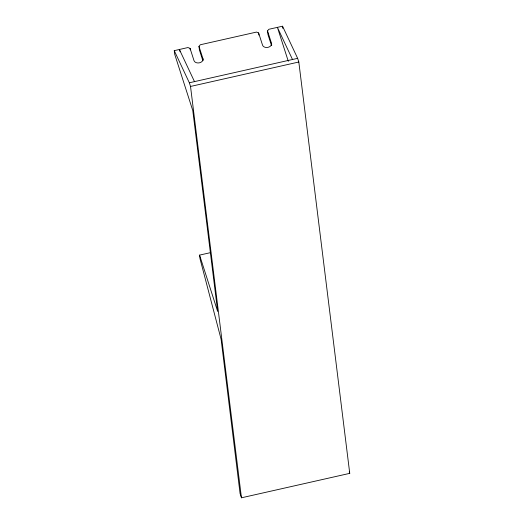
<?xml version="1.0" encoding="UTF-8"?>
<svg xmlns="http://www.w3.org/2000/svg" width="524" height="524" viewBox="0 0 524 524"><rect width="100%" height="100%" fill="white"/><g stroke="black" fill="none" stroke-linecap="round" stroke-linejoin="round"><path stroke-width="0.79" d="M202.873 60.719L199.434 50.003L198.982 46.374L200.306 44.763L256.505 32.075L258.614 32.914L262.544 45.162A4.585 3.314 -7.1 0 0 268.019 47.343A4.585 3.314 -7.1 0 0 271.452 43.151L267.522 30.903L268.838 29.292L282.547 26.2L297.639 58.334L298.818 62.009L349.744 473.355L241.453 497.8L240.077 493.516L221.102 339.264L200.017 258.738L199.572 255.109L210.72 252.594M199.572 255.109L217.657 311.439L192.793 110.603L174.708 54.273L174.256 50.645L187.965 47.546L190.074 48.385L194.004 60.633A4.585 3.314 -7.1 0 0 199.48 62.808A4.585 3.314 -7.1 0 0 202.912 58.623L198.982 46.374M174.256 50.645L189.347 82.779L297.639 58.334M241.453 497.8L190.526 86.453L298.818 62.009M292.497 59.494L277.406 27.359L288.311 61.315M194.489 81.62L179.398 49.485L180.145 51.797M271.412 45.247L267.967 34.538L267.522 30.903M349.272 471.888L349.744 473.355M189.347 82.779L190.526 86.453M282.547 26.2L282.816 28.375M271.452 43.151L271.72 45.326M258.614 32.914L258.882 35.095M202.912 58.623L203.096 60.07M190.074 48.385L190.251 49.839"/></g></svg>
